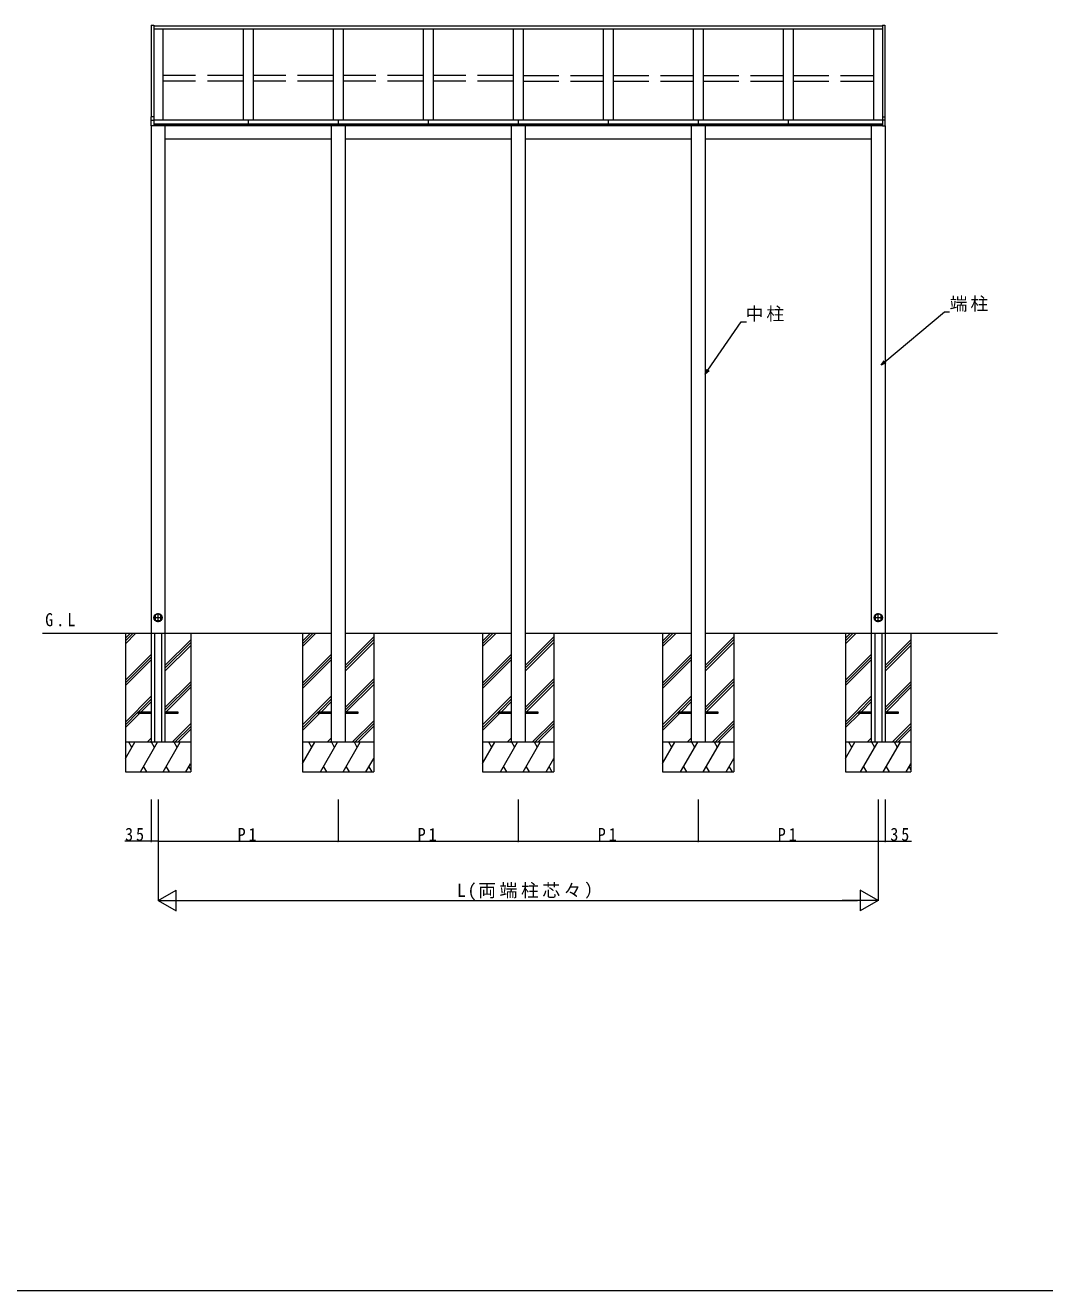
# Model space of a CAD drawing. Units: millimetres, scale not verified. Extents: x -7920 to 7920, y -12800 to 12773.
# Drawn here: x -4449 to 703, y -12800 to -6402 of the extents above; entities that cross this region are included whole.
import ezdxf

# ---------------------------------------------------------------- set-up
doc = ezdxf.new("R2010")
doc.units = ezdxf.units.MM
doc.header["$LTSCALE"] = 60
doc.linetypes.add('USER1', pattern=[4, 3, -1])
doc.linetypes.add('USER2', pattern=[13, 10, -1, 1, -1])
for name, color, linetype, lineweight in [('0-2_YKK_ZWAK', 7, 'Continuous', 18), ('0-3_YKK_A1', 4, 'Continuous', 18), ('0-4_YKK_D', 6, 'Continuous', 18), ('0-5_YKK_Z1', 7, 'Continuous', 18)]:
    doc.layers.add(name, color=color, linetype=linetype, lineweight=lineweight)
doc.styles.add('ＭＳ ゴシック', font='')
doc.styles.get('ＭＳ ゴシック').set_extended_font_data('MS Gothic')

msp = doc.modelspace()

# ---------------------------------------------------------------- linework, layer by layer
at = {"layer": '0-2_YKK_ZWAK'}
msp.add_line((7920, -12800), (-7920, -12800), dxfattribs=at)
at = {"layer": '0-3_YKK_A1'}
for p, q in [((-3811.83, -6401.65), (-3799.33, -6401.65)), ((-3811.83, -6401.65), (-3811.83, -6864.45)), ((-3799.33, -6401.65), (-3799.33, -6863.66)), ((-116.32, -6405.7), (-3799.33, -6405.7)), ((-116.32, -6421.71), (-3799.33, -6421.71)), ((-3752.83, -6421.71), (-3752.83, -6879.12)), ((-3347.82, -6421.71), (-3347.82, -6879.07)), ((-3297.82, -6421.71), (-3297.82, -6879.07)), ((-2892.82, -6421.71), (-2892.82, -6879.07)), ((-2842.82, -6421.71), (-2842.82, -6879.07)), ((-2437.82, -6421.71), (-2437.82, -6879.07)), ((-2387.82, -6421.71), (-2387.82, -6879.07)), ((-1982.82, -6421.71), (-1982.82, -6879.07)), ((-1932.82, -6421.71), (-1932.82, -6879.07)), ((-1527.82, -6421.71), (-1527.82, -6879.07)), ((-1477.82, -6421.71), (-1477.82, -6879.07)), ((-1072.82, -6421.71), (-1072.82, -6879.07)), ((-1022.82, -6421.71), (-1022.82, -6879.07)), ((-617.82, -6421.71), (-617.82, -6879.07)), ((-567.82, -6421.71), (-567.82, -6879.07)), ((-161.82, -6421.71), (-161.82, -6879.07)), ((-116.32, -6401.65), (-103.82, -6401.65)), ((-116.32, -6401.65), (-116.32, -6863.66)), ((-103.82, -6401.65), (-103.82, -6864.45)), ((-3813.32, -6881.4), (-3813.32, -6864.82)), ((-3813.32, -6880.94), (-3798.82, -6880.94)), ((-3813.32, -6909.89), (-3813.32, -6881.4)), ((-3798.82, -6863.62), (-3813.04, -6864.52)), ((-3812.82, -6910.19), (-3812.82, -10026.94)), ((-3798.82, -6879.07), (-116.83, -6879.07)), ((-116.83, -6901.94), (-3798.82, -6901.94)), ((-116.83, -6905.94), (-3798.82, -6905.94)), ((-116.82, -6909.94), (-3798.82, -6909.94)), ((-3742.82, -6909.94), (-3742.82, -10026.94)), ((-3322.82, -6879.07), (-3322.82, -6901.94)), ((-2902.82, -6909.94), (-2902.82, -10026.94)), ((-2867.82, -6879.07), (-2867.82, -6901.94)), ((-2832.82, -6909.94), (-2832.82, -10026.94)), ((-2412.82, -6879.07), (-2412.82, -6901.94)), ((-1992.82, -6909.94), (-1992.82, -10026.94)), ((-1957.82, -6879.07), (-1957.82, -6901.94)), ((-1922.82, -6909.94), (-1922.82, -10026.94)), ((-1502.82, -6879.07), (-1502.82, -6901.94)), ((-1082.82, -6909.94), (-1082.82, -10026.94)), ((-1047.82, -6879.07), (-1047.82, -6901.94)), ((-1012.82, -6909.94), (-1012.82, -10026.94)), ((-592.82, -6879.07), (-592.82, -6901.94)), ((-172.82, -6909.94), (-172.82, -10026.94)), ((-116.82, -6863.62), (-102.61, -6864.52)), ((-102.32, -6880.94), (-116.82, -6880.94)), ((-102.82, -6910.19), (-102.82, -10026.94)), ((-102.32, -6881.4), (-102.32, -6864.82)), ((-102.32, -6909.89), (-102.32, -6881.4)), ((-2902.82, -6976.94), (-3742.82, -6976.94)), ((-1992.82, -6976.94), (-2832.82, -6976.94)), ((-1082.82, -6976.94), (-1922.82, -6976.94)), ((-172.82, -6976.94), (-1012.82, -6976.94)), ((-3754.82, -9396.94), (-3800.82, -9396.94)), ((-3792.57, -9385.55), (-3792.57, -9408.32)), ((-3763.07, -9408.32), (-3763.07, -9385.55)), ((-152.57, -9385.55), (-152.57, -9408.32)), ((-123.07, -9408.32), (-123.07, -9385.55)), ((-3790.29, -9410.62), (-3765.36, -9410.62)), ((-150.29, -9410.62), (-125.36, -9410.62)), ((-3795.82, -9476.94), (-3795.82, -10026.94)), ((-3759.82, -9476.94), (-3759.82, -10026.94)), ((-155.82, -9476.94), (-155.82, -10026.94)), ((-119.82, -9476.94), (-119.82, -10026.94)), ((-3877.82, -9881.44), (-3877.82, -9872.44)), ((-3877.82, -9872.44), (-3812.82, -9872.44)), ((-3812.82, -9881.44), (-3877.82, -9881.44)), ((-3742.82, -9872.44), (-3677.82, -9872.44)), ((-3677.82, -9881.44), (-3742.82, -9881.44)), ((-3677.82, -9872.44), (-3677.82, -9881.44)), ((-2967.82, -9881.44), (-2967.82, -9872.44)), ((-2967.82, -9872.44), (-2902.82, -9872.44)), ((-2902.82, -9881.44), (-2967.82, -9881.44)), ((-2832.82, -9872.44), (-2767.82, -9872.44)), ((-2767.82, -9881.44), (-2832.82, -9881.44)), ((-2767.82, -9872.44), (-2767.82, -9881.44)), ((-2057.82, -9881.44), (-2057.82, -9872.44)), ((-2057.82, -9872.44), (-1992.82, -9872.44)), ((-1992.82, -9881.44), (-2057.82, -9881.44)), ((-1922.82, -9872.44), (-1857.82, -9872.44)), ((-1857.82, -9881.44), (-1922.82, -9881.44)), ((-1857.82, -9872.44), (-1857.82, -9881.44)), ((-1147.82, -9881.44), (-1147.82, -9872.44)), ((-1147.82, -9872.44), (-1082.82, -9872.44)), ((-1082.82, -9881.44), (-1147.82, -9881.44)), ((-1012.82, -9872.44), (-947.82, -9872.44)), ((-947.82, -9881.44), (-1012.82, -9881.44)), ((-947.82, -9872.44), (-947.82, -9881.44)), ((-237.82, -9881.44), (-237.82, -9872.44)), ((-237.82, -9872.44), (-172.82, -9872.44)), ((-172.82, -9881.44), (-237.82, -9881.44)), ((-102.82, -9872.44), (-37.82, -9872.44)), ((-37.82, -9881.44), (-102.82, -9881.44)), ((-37.82, -9872.44), (-37.82, -9881.44))]:
    msp.add_line(p, q, dxfattribs=at)
at = {"layer": '0-3_YKK_A1', "linetype": 'USER1'}
for p, q in [((-3347.82, -6654.62), (-3752.82, -6654.62)), ((-3347.82, -6683.26), (-3752.82, -6683.26)), ((-2892.82, -6654.62), (-3297.82, -6654.62)), ((-2892.82, -6683.26), (-3297.82, -6683.26)), ((-2437.82, -6654.62), (-2842.82, -6654.62)), ((-2437.82, -6683.26), (-2842.82, -6683.26)), ((-1982.82, -6654.62), (-2387.82, -6654.62)), ((-1982.82, -6683.26), (-2387.82, -6683.26)), ((-1932.82, -6654.62), (-1527.82, -6654.62)), ((-1932.82, -6683.26), (-1527.82, -6683.26)), ((-1477.82, -6654.62), (-1072.82, -6654.62)), ((-1477.82, -6683.26), (-1072.82, -6683.26)), ((-1022.82, -6654.62), (-617.82, -6654.62)), ((-1022.82, -6683.26), (-617.82, -6683.26)), ((-567.82, -6654.62), (-161.82, -6654.62)), ((-567.82, -6683.26), (-161.82, -6683.26))]:
    msp.add_line(p, q, dxfattribs=at)
at = {"layer": '0-3_YKK_A1', "linetype": 'USER2'}
for p, q in [((-3777.82, -9419.96), (-3777.82, -9373.91)), ((-114.82, -9396.94), (-160.82, -9396.94)), ((-137.82, -9419.96), (-137.82, -9373.91))]:
    msp.add_line(p, q, dxfattribs=at)
at = {"layer": '0-3_YKK_A1'}
for points in [[(-3798.82, -6863.63), (-3798.82, -6880.89), (-3798.82, -6881.19), (-3798.82, -6910.14), (-3798.82, -6910.44), (-3813.03, -6910.19)], [(-116.82, -6863.63), (-116.82, -6880.89), (-116.82, -6881.19), (-116.82, -6910.14), (-116.82, -6910.44), (-102.62, -6910.19)]]:
    msp.add_lwpolyline(points, dxfattribs=at)
for centre, radius in [((-3777.82, -9396.94), 21), ((-3777.82, -9396.94), 20.67), ((-3777.82, -9396.94), 19), ((-137.82, -9396.94), 21), ((-137.82, -9396.94), 20.67), ((-137.82, -9396.94), 19)]:
    msp.add_circle(centre, radius, dxfattribs=at)
for centre, radius, start, end in [((-3813.02, -6864.82), 0.3, 93.61996, 180), ((-3813.02, -6909.89), 0.3, 180, 269), ((-102.62, -6909.89), 0.3, 271, 0), ((-102.62, -6864.82), 0.3, 0, 86.38004), ((-3777.82, -9396.94), 18.63, 142.33411, 217.66589), ((-3777.82, -9396.92), 18.47, 36.99411, 143.00589), ((-3777.82, -9396.94), 18.63, 322.33411, 37.66589), ((-137.82, -9396.94), 18.63, 142.33411, 217.66589), ((-137.82, -9396.92), 18.47, 36.99411, 143.00589), ((-137.82, -9396.94), 18.63, 322.33411, 37.66589), ((-3777.82, -9396.94), 18.51, 217.1554, 227.66433), ((-3777.82, -9396.94), 18.51, 227.66433, 312.33567), ((-3777.82, -9396.94), 18.51, 312.33567, 322.8446), ((-137.82, -9396.94), 18.51, 217.1554, 227.66433), ((-137.82, -9396.94), 18.51, 227.66433, 312.33567), ((-137.82, -9396.94), 18.51, 312.33567, 322.8446)]:
    msp.add_arc(centre, radius, start, end, dxfattribs=at)
at = {"layer": '0-4_YKK_D'}
for p, q in [((-103.85, -8103.34), (197.26, -7850.18)), ((197.26, -7850.18), (223.16, -7850.18)), ((-998.33, -8144.87), (-829.8, -7901.03)), ((-829.8, -7901.03), (-803.7, -7901.03)), ((-123.37, -8119.75), (-108.25, -8098.11)), ((-123.37, -8119.75), (-103.85, -8103.34)), ((-99.45, -8108.57), (-123.37, -8119.75)), ((-1012.82, -8165.85), (-1003.95, -8140.99)), ((-1012.82, -8165.85), (-998.33, -8144.87)), ((-992.71, -8148.76), (-1012.82, -8165.85)), ((-3812.82, -10315.94), (-3812.82, -10527.94)), ((-3777.82, -10315.94), (-3777.82, -10527.94)), ((-3777.82, -10315.94), (-3777.82, -10527.94)), ((-3777.82, -10315.94), (-3777.82, -10827.94)), ((-2867.82, -10315.94), (-2867.82, -10527.94)), ((-2867.82, -10315.94), (-2867.82, -10527.94)), ((-1957.82, -10315.94), (-1957.82, -10527.94)), ((-1957.82, -10315.94), (-1957.82, -10527.94)), ((-1047.82, -10315.94), (-1047.82, -10527.94)), ((-1047.82, -10315.94), (-1047.82, -10527.94)), ((-137.82, -10315.94), (-137.82, -10527.94)), ((-137.82, -10315.94), (-137.82, -10527.94)), ((-137.82, -10315.94), (-137.82, -10827.94)), ((-102.82, -10315.94), (-102.82, -10527.94)), ((-3812.82, -10526.94), (-3945.12, -10526.94)), ((-3777.82, -10526.94), (-3812.82, -10526.94)), ((-3777.82, -10526.94), (-2867.82, -10526.94)), ((-2867.82, -10526.94), (-1957.82, -10526.94)), ((-1957.82, -10526.94), (-1047.82, -10526.94)), ((-1047.82, -10526.94), (-137.82, -10526.94)), ((-137.82, -10526.94), (-102.82, -10526.94)), ((-102.82, -10526.94), (29.48, -10526.94)), ((-3777.82, -10826.94), (-3686.89, -10774.44)), ((-3686.89, -10879.44), (-3686.89, -10774.44)), ((-228.76, -10774.44), (-228.76, -10879.44)), ((-137.82, -10826.94), (-228.76, -10774.44)), ((-3777.82, -10826.94), (-3595.96, -10826.94)), ((-3777.82, -10826.94), (-3686.89, -10879.44)), ((-3672.82, -10826.94), (-242.82, -10826.94)), ((-137.82, -10826.94), (-319.69, -10826.94)), ((-137.82, -10826.94), (-228.76, -10879.44))]:
    msp.add_line(p, q, dxfattribs=at)
for centre, start, end in [((-3812.82, -10526.94), 0, 180), ((-3812.82, -10526.94), 180, 0), ((-3777.82, -10526.94), 0, 180), ((-3777.82, -10526.94), 0, 180), ((-3777.82, -10526.94), 180, 0), ((-3777.82, -10526.94), 180, 0), ((-2867.82, -10526.94), 0, 180), ((-2867.82, -10526.94), 0, 180), ((-2867.82, -10526.94), 180, 0), ((-2867.82, -10526.94), 180, 0), ((-1957.82, -10526.94), 0, 180), ((-1957.82, -10526.94), 0, 180), ((-1957.82, -10526.94), 180, 0), ((-1957.82, -10526.94), 180, 0), ((-1047.82, -10526.94), 0, 180), ((-1047.82, -10526.94), 0, 180), ((-1047.82, -10526.94), 180, 0), ((-1047.82, -10526.94), 180, 0), ((-137.82, -10526.94), 0, 180), ((-137.82, -10526.94), 0, 180), ((-137.82, -10526.94), 180, 0), ((-137.82, -10526.94), 180, 0), ((-102.82, -10526.94), 0, 180), ((-102.82, -10526.94), 180, 0)]:
    msp.add_arc(centre, 1.59, start, end, dxfattribs=at)
at = {"layer": '0-5_YKK_Z1'}
for p, q in [((-2902.82, -9476.94), (-4362.46, -9476.94)), ((-3942.82, -9476.94), (-3942.82, -10176.94)), ((-3942.82, -9528.48), (-3891.28, -9476.94)), ((-3942.82, -9514.34), (-3905.42, -9476.94)), ((-3942.82, -9500.2), (-3919.56, -9476.94)), ((-3742.82, -9638.56), (-3612.82, -9508.56)), ((-3742.82, -9652.71), (-3612.82, -9522.71)), ((-3612.82, -9476.94), (-3612.82, -10176.94)), ((-3047.82, -9476.94), (-3047.82, -10176.94)), ((-3047.82, -9543.48), (-2981.28, -9476.94)), ((-3047.82, -9529.34), (-2995.42, -9476.94)), ((-3047.82, -9515.2), (-3009.56, -9476.94)), ((-1992.82, -9476.94), (-2832.82, -9476.94)), ((-2832.82, -9638.56), (-2687.82, -9493.56)), ((-2832.82, -9652.71), (-2687.82, -9507.71)), ((-2832.82, -9666.85), (-2687.82, -9521.85)), ((-2687.82, -9476.94), (-2687.82, -10176.94)), ((-2137.82, -9476.94), (-2137.82, -10176.94)), ((-2137.82, -9543.48), (-2071.28, -9476.94)), ((-2137.82, -9529.34), (-2085.42, -9476.94)), ((-2137.82, -9515.2), (-2099.56, -9476.94)), ((-1082.82, -9476.94), (-1922.82, -9476.94)), ((-1922.82, -9638.56), (-1777.82, -9493.56)), ((-1922.82, -9652.71), (-1777.82, -9507.71)), ((-1922.82, -9666.85), (-1777.82, -9521.85)), ((-1777.82, -9476.94), (-1777.82, -10176.94)), ((-1227.82, -9476.94), (-1227.82, -10176.94)), ((-1227.82, -9543.48), (-1161.28, -9476.94)), ((-1227.82, -9529.34), (-1175.42, -9476.94)), ((-1227.82, -9515.2), (-1189.56, -9476.94)), ((465.41, -9476.94), (-1012.82, -9476.94)), ((-1012.82, -9638.56), (-867.82, -9493.56)), ((-1012.82, -9652.71), (-867.82, -9507.71)), ((-1012.82, -9666.85), (-867.82, -9521.85)), ((-867.82, -9476.94), (-867.82, -10176.94)), ((-302.82, -9476.94), (-302.82, -10176.94)), ((-302.82, -9528.48), (-251.28, -9476.94)), ((-302.82, -9514.34), (-265.42, -9476.94)), ((-302.82, -9500.2), (-279.56, -9476.94)), ((-102.82, -9638.56), (27.18, -9508.56)), ((-102.82, -9652.71), (27.18, -9522.71)), ((27.18, -9476.94), (27.18, -10176.94)), ((-3942.82, -9712.33), (-3812.82, -9582.33)), ((-3942.82, -9726.47), (-3812.82, -9596.47)), ((-3742.82, -9666.85), (-3612.82, -9536.85)), ((-3047.82, -9727.33), (-2902.82, -9582.33)), ((-3047.82, -9741.47), (-2902.82, -9596.47)), ((-2137.82, -9727.33), (-1992.82, -9582.33)), ((-2137.82, -9741.47), (-1992.82, -9596.47)), ((-1227.82, -9727.33), (-1082.82, -9582.33)), ((-1227.82, -9741.47), (-1082.82, -9596.47)), ((-302.82, -9712.33), (-172.82, -9582.33)), ((-302.82, -9726.47), (-172.82, -9596.47)), ((-102.82, -9666.85), (27.18, -9536.85)), ((-3942.82, -9740.61), (-3812.82, -9610.61)), ((-3047.82, -9755.61), (-2902.82, -9610.61)), ((-2137.82, -9755.61), (-1992.82, -9610.61)), ((-1227.82, -9755.61), (-1082.82, -9610.61)), ((-302.82, -9740.61), (-172.82, -9610.61)), ((-3742.82, -9850.69), (-3612.82, -9720.7)), ((-2832.82, -9850.69), (-2687.82, -9705.7)), ((-2832.82, -9864.84), (-2687.82, -9719.84)), ((-1922.82, -9850.69), (-1777.82, -9705.7)), ((-1922.82, -9864.84), (-1777.82, -9719.84)), ((-1012.82, -9850.69), (-867.82, -9705.7)), ((-1012.82, -9864.84), (-867.82, -9719.84)), ((-102.82, -9850.69), (27.18, -9720.7)), ((-3742.82, -9864.84), (-3612.82, -9734.84)), ((-3736.28, -9872.44), (-3612.82, -9748.98)), ((-2826.28, -9872.44), (-2687.82, -9733.98)), ((-1916.28, -9872.44), (-1777.82, -9733.98)), ((-1006.28, -9872.44), (-867.82, -9733.98)), ((-102.82, -9864.84), (27.18, -9734.84)), ((-96.28, -9872.44), (27.18, -9748.98)), ((-3942.82, -9924.46), (-3812.82, -9794.46)), ((-3876.66, -9872.44), (-3812.82, -9808.6)), ((-3862.52, -9872.44), (-3812.82, -9822.75)), ((-3047.82, -9939.46), (-2902.82, -9794.46)), ((-2966.66, -9872.44), (-2902.82, -9808.6)), ((-2952.52, -9872.44), (-2902.82, -9822.75)), ((-2137.82, -9939.46), (-1992.82, -9794.46)), ((-2056.66, -9872.44), (-1992.82, -9808.6)), ((-2042.52, -9872.44), (-1992.82, -9822.75)), ((-1227.82, -9939.46), (-1082.82, -9794.46)), ((-1146.66, -9872.44), (-1082.82, -9808.6)), ((-1132.52, -9872.44), (-1082.82, -9822.75)), ((-302.82, -9924.46), (-172.82, -9794.46)), ((-236.66, -9872.44), (-172.82, -9808.6)), ((-222.52, -9872.44), (-172.82, -9822.75)), ((-3942.82, -9938.6), (-3877.82, -9873.6)), ((-3942.82, -9952.75), (-3871.52, -9881.44)), ((-3047.82, -9953.6), (-2967.82, -9873.6)), ((-3047.82, -9967.75), (-2961.52, -9881.44)), ((-2137.82, -9953.6), (-2057.82, -9873.6)), ((-2137.82, -9967.75), (-2051.52, -9881.44)), ((-1227.82, -9953.6), (-1147.82, -9873.6)), ((-1227.82, -9967.75), (-1141.52, -9881.44)), ((-302.82, -9938.6), (-237.82, -9873.6)), ((-302.82, -9952.75), (-231.52, -9881.44)), ((-3706.94, -10026.94), (-3612.82, -9932.83)), ((-3692.79, -10026.94), (-3612.82, -9946.97)), ((-3678.65, -10026.94), (-3612.82, -9961.11)), ((-2796.94, -10026.94), (-2687.82, -9917.83)), ((-2782.79, -10026.94), (-2687.82, -9931.97)), ((-2768.65, -10026.94), (-2687.82, -9946.11)), ((-1886.94, -10026.94), (-1777.82, -9917.83)), ((-1872.79, -10026.94), (-1777.82, -9931.97)), ((-1858.65, -10026.94), (-1777.82, -9946.11)), ((-976.94, -10026.94), (-867.82, -9917.83)), ((-962.79, -10026.94), (-867.82, -9931.97)), ((-948.65, -10026.94), (-867.82, -9946.11)), ((-66.94, -10026.94), (27.18, -9932.83)), ((-52.79, -10026.94), (27.18, -9946.97)), ((-38.65, -10026.94), (27.18, -9961.11)), ((-3942.82, -10108.41), (-3895.79, -10026.94)), ((-3612.82, -10026.94), (-3942.82, -10026.94)), ((-3910.79, -10052.92), (-3925.79, -10026.94)), ((-3866.92, -10176.94), (-3780.31, -10026.94)), ((-3833.17, -10026.94), (-3812.82, -10006.59)), ((-3819.03, -10026.94), (-3812.82, -10020.74)), ((-3795.32, -10052.92), (-3810.32, -10026.94)), ((-3752.35, -10176.94), (-3665.74, -10026.94)), ((-3680.75, -10052.92), (-3695.75, -10026.94)), ((-3047.82, -10134.39), (-2985.79, -10026.94)), ((-2687.82, -10026.94), (-3047.82, -10026.94)), ((-3000.79, -10052.92), (-3015.79, -10026.94)), ((-2956.92, -10176.94), (-2870.31, -10026.94)), ((-2923.17, -10026.94), (-2902.82, -10006.59)), ((-2909.03, -10026.94), (-2902.82, -10020.74)), ((-2885.32, -10052.92), (-2900.32, -10026.94)), ((-2842.35, -10176.94), (-2755.74, -10026.94)), ((-2770.75, -10052.92), (-2785.75, -10026.94)), ((-2137.82, -10134.39), (-2075.79, -10026.94)), ((-1777.82, -10026.94), (-2137.82, -10026.94)), ((-2090.79, -10052.92), (-2105.79, -10026.94)), ((-2046.92, -10176.94), (-1960.31, -10026.94)), ((-2013.17, -10026.94), (-1992.82, -10006.59)), ((-1999.03, -10026.94), (-1992.82, -10020.74)), ((-1975.32, -10052.92), (-1990.32, -10026.94)), ((-1932.35, -10176.94), (-1845.74, -10026.94)), ((-1860.75, -10052.92), (-1875.75, -10026.94)), ((-1227.82, -10134.39), (-1165.79, -10026.94)), ((-867.82, -10026.94), (-1227.82, -10026.94)), ((-1180.79, -10052.92), (-1195.79, -10026.94)), ((-1136.92, -10176.94), (-1050.31, -10026.94)), ((-1103.17, -10026.94), (-1082.82, -10006.59)), ((-1089.03, -10026.94), (-1082.82, -10020.74)), ((-1065.32, -10052.92), (-1080.32, -10026.94)), ((-1022.35, -10176.94), (-935.74, -10026.94)), ((-950.75, -10052.92), (-965.75, -10026.94)), ((-302.82, -10108.41), (-255.79, -10026.94)), ((27.18, -10026.94), (-302.82, -10026.94)), ((-270.79, -10052.92), (-285.79, -10026.94)), ((-226.92, -10176.94), (-140.31, -10026.94)), ((-193.17, -10026.94), (-172.82, -10006.59)), ((-179.03, -10026.94), (-172.82, -10020.74)), ((-155.32, -10052.92), (-170.32, -10026.94)), ((-112.35, -10176.94), (-25.74, -10026.94)), ((-40.75, -10052.92), (-55.75, -10026.94)), ((-2726.88, -10176.94), (-2687.82, -10109.3)), ((-1816.88, -10176.94), (-1777.82, -10109.3)), ((-906.88, -10176.94), (-867.82, -10109.3)), ((-3851.92, -10150.96), (-3836.92, -10176.94)), ((-3737.35, -10150.96), (-3722.35, -10176.94)), ((-3636.88, -10176.94), (-3613.27, -10136.06)), ((-3621.88, -10150.96), (-3612.82, -10166.64)), ((-2941.92, -10150.96), (-2926.92, -10176.94)), ((-2827.35, -10150.96), (-2812.35, -10176.94)), ((-2711.88, -10150.96), (-2696.88, -10176.94)), ((-2031.92, -10150.96), (-2016.92, -10176.94)), ((-1917.35, -10150.96), (-1902.35, -10176.94)), ((-1801.88, -10150.96), (-1786.88, -10176.94)), ((-1121.92, -10150.96), (-1106.92, -10176.94)), ((-1007.35, -10150.96), (-992.35, -10176.94)), ((-891.88, -10150.96), (-876.88, -10176.94)), ((-211.92, -10150.96), (-196.92, -10176.94)), ((-97.35, -10150.96), (-82.35, -10176.94)), ((3.12, -10176.94), (26.73, -10136.06)), ((18.12, -10150.96), (27.18, -10166.64)), ((-3942.82, -10176.94), (-3612.82, -10176.94)), ((-3047.82, -10176.94), (-2687.82, -10176.94)), ((-2137.82, -10176.94), (-1777.82, -10176.94)), ((-1227.82, -10176.94), (-867.82, -10176.94)), ((-302.82, -10176.94), (27.18, -10176.94))]:
    msp.add_line(p, q, dxfattribs=at)

# ---------------------------------------------------------------- texts
at = {"layer": '0-4_YKK_D', "color": 7, "char_height": 65.98, "attachment_point": 7, "style": 'ＭＳ ゴシック'}
for s, insert in [('\\T1.17;端柱', (223.16, -7849.78)), ('\\T1.17;中柱', (-808.5, -7900.43)), ('\\T1.37;\\W0.9;35', (-3944.52, -10526.34)), ('\\T1.37;\\W0.9;P1', (-3375.62, -10526.34)), ('\\T1.37;\\W0.9;P1', (-2465.62, -10526.34)), ('\\T1.37;\\W0.9;P1', (-1555.62, -10526.34)), ('\\T1.37;\\W0.9;P1', (-645.62, -10526.34)), ('\\T1.37;\\W0.9;35', (-76.72, -10526.34)), ('\\T1.2;L(両端柱芯々）', (-2267.42, -10826.14))]:
    msp.add_mtext(s, dxfattribs=dict(at, insert=insert))
at = {"layer": '0-5_YKK_Z1', "insert": (-4348.1, -9441.15), "char_height": 65.98, "attachment_point": 7, "style": 'ＭＳ ゴシック'}
msp.add_mtext('\\T1.38;\\W0.9;G.L', dxfattribs=at)

doc.saveas('drawing.dxf')
